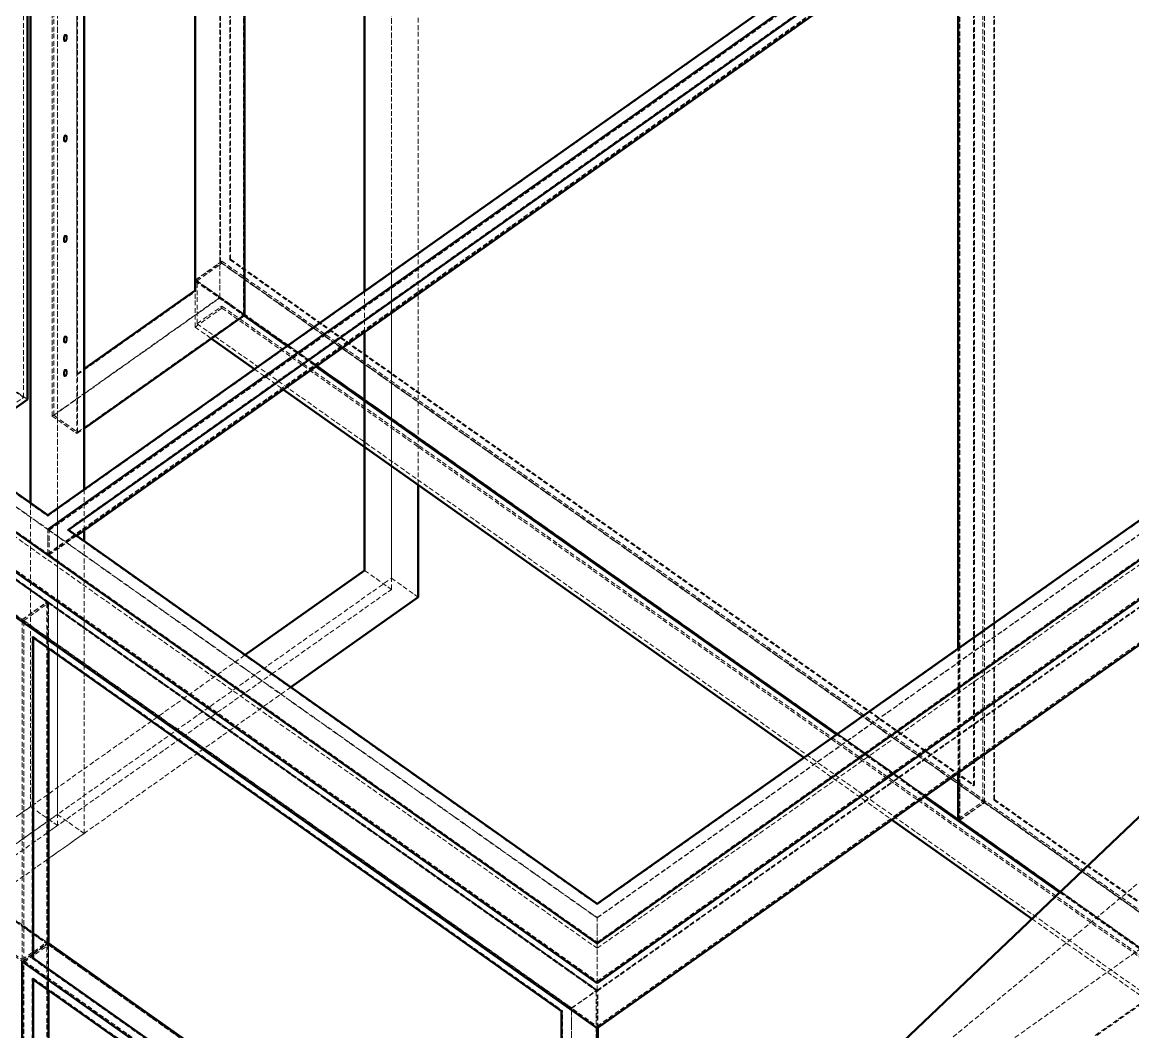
# Model space of a CAD drawing. Header units: millimetres. Extents: x 909 to 14018, y 345 to 10005.
# Drawn here: x 2348 to 3227, y 3002 to 3801 of the extents above; entities that cross this region are included whole.
import ezdxf

# ---------------------------------------------------------------- set-up
doc = ezdxf.new("R2010")
doc.units = ezdxf.units.MM
doc.linetypes.add('Hidden', pattern=[15, 5, -3, 5, -2])
for name, color, linetype, lineweight in [('Default', 7, 'Continuous', 50), ('Edges', 7, 'Hidden', 15), ('HiddenEdges', 2, 'Hidden', 15), ('HiddenSilhouettes', 2, 'Hidden', 15), ('Silhouettes', 7, 'Continuous', 50)]:
    doc.layers.add(name, color=color, linetype=linetype, lineweight=lineweight)

# ---------------------------------------------------------------- blocks, each defined once
blk = doc.blocks.new('Isometric')
at = {"layer": 'Edges'}
for points in [[(-443.8, 538.1), (-443.8, 1569.8)], [(-469, 555.9), (-469, 1552)], [(-2319.3, 1377.4), (-70.7, -212.6)], [(-2267, 1377.4), (-70.7, -175.6)], [(-70.7, -165.2), (1753.6, 1124.8)], [(-70.7, -98.3), (1619.3, 1096.7)], [(-70.7, -212.6), (1753.6, 1077.4)], [(-612, 480), (-494.1, 563.3)], [(-495, 563.9), (-494.1, 563.3)], [(-469, 555.9), (-443.8, 538.1)], [(-443.8, 539.3), (-396.8, 506.1)], [(-612, 419.2), (-443.8, 538.1)], [(-650.5, 311.7), (-70.7, -98.3)], [(-70.2, -535.7), (696, 101)], [(275.3, 30), (418, -70.8)], [(312, 4.9), (418.5, -70.4)], [(-666, -136.6), (-649.7, -125.1)], [(-666.8, -141.2), (-666, -140.6)], [(-666.8, -1831.2), (-666.8, -162.4)]]:
    blk.add_lwpolyline(points, dxfattribs=at)
for points in [[(-287.8, 583.2, 0), (-287.8, 1680.1, 0)], [(-494.1, 563.3, 0), (-494.1, 1534.2, 0)], [(-629.3, 311.7, 0), (1039.4, 1491.7, 0)], [(-640.3, 333.9, 0), (-640.3, 1430.9, 0)], [(-2319.3, 1424.8, 0), (-70.7, -165.2, 0)], [(-70.7, -175.6, 0), (1701.3, 1077.4, 0)], [(311.1, 186.7, 0), (311.1, 963.6, 0)], [(312, 187.3, 0), (312, 964.2, 0)], [(-1456.6, 881.7, 0), (-650.5, 311.7, 0)], [(-612, 454.8, 0), (-469, 555.9, 0)], [(-287.8, 248.4, 0), (-287.8, 540.1, 0)], [(-443.8, 538.5, 0), (-397.4, 505.7, 0)], [(-366.9, 484.1, 0), (182.5, 95.7, 0)], [(-366.3, 484.6, 0), (183.1, 96.1, 0)], [(-650.5, 284.8, 0), (-650.5, 311.7, 0)], [(-316.1, 268.4, 0), (-287.8, 248.4, 0)], [(-413.9, 159.3, 0), (-287.8, 248.4, 0)], [(-666.8, -141.2, 0), (-666.8, 198.2, 0)], [(311.1, 3.8, 0), (311.1, 55.3, 0)], [(311.1, 4.7, 0), (311.1, 55.3, 0)], [(312, 4.9, 0), (312, 55.9, 0)], [(275.9, 30.4, 0), (310.3, 6.1, 0)], [(-70.7, -125.2, 0), (-70.7, -98.3, 0)], [(-666.8, -141.2, 0), (-108.2, -536.2, 0)], [(-70.7, -167.3, 0), (-70.7, -165.2, 0)], [(-70.7, -175.6, 0), (-70.7, -167.3, 0)], [(-97.6, -554.3, 0), (-97.6, -195.7, 0)], [(-70.7, -214.7, 0), (-70.7, -212.6, 0)]]:
    blk.add_polyline3d(points, dxfattribs=at)
at = {"layer": 'HiddenEdges'}
for points in [[(-468.1, 593.7), (-468.1, 2283.7)], [(-468.1, 593.3), (-468.1, 2281.6)], [(-469, 556.3), (-469, 1970.5)], [(-640.3, 10.9), (-640.3, 1835.2)], [(-650.5, 312), (1037.7, 1505.8)], [(-650.5, 325.8), (1018.2, 1505.8)], [(-2262.7, 1375.3), (-70.7, -174.7)], [(-70.7, -98), (1617.6, 1095.8)], [(-70.7, -84.2), (1598.1, 1095.8)], [(-70.7, -174.7), (1697.1, 1075.3)], [(-1454.9, 880.8), (-650.5, 312)], [(-1435.4, 880.8), (-650.5, 325.8)], [(-1454.9, 854.8), (-650.5, 286)], [(-631.6, 834.1), (-631.1, 834)], [(-631.6, 834.1), (-630.7, 833.5)], [(-630.2, 833.4), (-630, 832.8)], [(-630, 829.3), (-630, 832.8)], [(-633.7, 831.4), (-633.7, 827.9)], [(-633.7, 827.9), (-633.5, 827.3)], [(-633, 827.1), (-632.2, 826.5)], [(-632.2, 826.5), (-631.4, 826.8)], [(-631.6, 828.1), (-630.7, 827.5)], [(-631.4, 826.8), (-630.7, 827.5)], [(-631.1, 829), (-630.2, 828.4)], [(-630.2, 828.4), (-630, 829.3)], [(-1456.6, 804.5), (-650.5, 234.5)], [(-1455.8, 803.9), (-651.4, 235.1)], [(-633, 727), (-632.3, 727.7)], [(-631.6, 728), (-631.1, 727.9)], [(-630.2, 727.3), (-630, 726.7)], [(-630, 723.2), (-630, 726.7)], [(-633.7, 725.3), (-633.5, 726.2)], [(-633.7, 725.3), (-633.7, 721.8)], [(-633.7, 721.8), (-633.5, 721.2)], [(-633.5, 726.2), (-632.7, 725.6)], [(-633, 721.1), (-632.2, 720.5)], [(-632.7, 720.6), (-632.2, 720.5)], [(-632.3, 721.4), (-631.4, 720.8)], [(-632.2, 720.5), (-631.4, 720.8)], [(-630.2, 722.3), (-630, 723.2)], [(-633, 621), (-632.3, 621.7)], [(-631.6, 622), (-630.7, 621.4)], [(-631.6, 622), (-631.1, 621.8)], [(-633.7, 619.3), (-633.7, 615.7)], [(-633.7, 615.7), (-633.5, 615.2)], [(-633.5, 620.1), (-632.7, 619.5)], [(-632.7, 614.6), (-632.2, 614.4)], [(-632.2, 614.4), (-631.4, 614.7)], [(-631.1, 616.9), (-630.2, 616.3)], [(-630.7, 615.4), (-630.2, 616.3)], [(-630.2, 616.3), (-630, 617.1)], [(-630, 617.1), (-630, 620.7)], [(-495, 574.7), (-468.1, 593.7)], [(-468.1, 593.7), (338, 23.7)], [(-466.7, 592.6), (2319.3, -1377.4)], [(-495, 573.8), (-494.1, 574.4)], [(-645.7, 431.3), (-469, 556.3)], [(-495, 525.2), (-466.7, 545.2)], [(-466.7, 545.2), (2319.3, -1424.8)], [(-631.6, 515.9), (-631.1, 515.8)], [(-633.7, 513.2), (-633.5, 514)], [(-633.7, 513.2), (-633.7, 509.7)], [(-633.7, 509.7), (-633.5, 509.1)], [(-633, 514.9), (-632.3, 515.6)], [(-632.3, 515.6), (-631.4, 515)], [(-632.3, 509.2), (-631.4, 508.6)], [(-632.2, 508.3), (-631.4, 508.6)], [(-631.4, 508.6), (-630.7, 509.3)], [(-630.2, 510.2), (-630, 511.1)], [(-630, 511.1), (-630, 514.6)], [(-397.4, 505.7), (-366.9, 484.1)], [(-396.8, 506.1), (-366.3, 484.6)], [(-631.6, 480.6), (-631.1, 480.4)], [(-633.7, 477.8), (-633.5, 478.7)], [(-633.7, 477.8), (-633.7, 474.3)], [(-633.7, 474.3), (-633.5, 473.7)], [(-633, 479.6), (-632.3, 480.3)], [(-633, 479.6), (-632.2, 479)], [(-633, 473.6), (-632.2, 473)], [(-632.7, 473.1), (-632.2, 473)], [(-632.2, 473), (-631.4, 473.3)], [(-631.4, 473.3), (-630.7, 474)], [(-631.1, 475.5), (-630.2, 474.9)], [(-630.2, 474.9), (-630, 475.7)], [(-630, 475.7), (-630, 479.2)], [(-618.9, 475.1), (-612, 480)], [(-691.6, 462), (-676, 451)], [(-689.4, 461.3), (-671.8, 448.8)], [(-644, 432.1), (-612, 454.8)], [(-1455.8, 444.4), (-649.7, -125.6)], [(-1481.8, 424.8), (-677.4, -144)], [(-618.9, 414.3), (-612, 419.2)], [(-640.3, -0.8), (-640.3, 333.9)], [(-648.8, 310.8), (-70.7, -98)], [(-629.3, 310.8), (-70.7, -84.2)], [(-648.8, 284.8), (-70.7, -124)], [(-287.8, 260.2), (-259.5, 240.2)], [(-677.4, 216.7), (-651.4, 235.1)], [(-650.5, 234.5), (-649.7, 235.1)], [(-650.5, 234.5), (-70.7, -175.5)], [(-649.7, 233.9), (-71.6, -174.9)], [(-677.4, 216.3), (-97.6, -193.7)], [(-675.7, 215.5), (-97.6, -193.3)], [(182.5, 95.7), (275.3, 30)], [(347.8, 26.2), (348.6, 26.8)], [(347.8, 26.2), (1132.6, -528.8)], [(338, 23.3), (1142.4, -545.5)], [(-640.3, 10.9), (-612, -9.1)], [(312, 4.4), (1118.1, -565.6)], [(418, -70.8), (1228.6, -644.1)], [(418.5, -70.4), (1116.4, -563.9)], [(-651.4, -1813.9), (-651.4, -125.6)], [(-650.5, -125.3), (-70.7, -535.3)], [(-650.5, -126.2), (-70.7, -536.2)], [(-649.7, -126.8), (-71.6, -535.6)], [(-675.7, -145.2), (-97.6, -554)], [(-97.6, -193.7), (-70.7, -174.7)], [(-70.7, -175.5), (-69.9, -174.9)]]:
    blk.add_lwpolyline(points, dxfattribs=at)
for points in [[(-494.1, 574.4, 0), (-494.1, 2264.4, 0)], [(-458.3, 596.2, 0), (-458.3, 2265, 0)], [(-287.8, 260.2, 0), (-287.8, 2084.5, 0)], [(-619.7, 475.7, 0), (-619.7, 1837.9, 0)], [(-619.7, 412.9, 0), (-619.7, 1827.1, 0)], [(338, 23.3, 0), (338, 1711.6, 0)], [(327.4, 41.8, 0), (327.4, 1710.6, 0)], [(347.8, 26.2, 0), (347.8, 1695, 0)], [(-650.5, 286, 0), (1037.7, 1479.8, 0)], [(-70.7, -124, 0), (1617.6, 1069.8, 0)], [(-633.7, 831.4, 0), (-633.5, 832.2, 0)], [(-633.5, 832.2, 0), (-633, 833.1, 0)], [(-633.5, 832.2, 0), (-632.7, 831.6, 0)], [(-633, 833.1, 0), (-632.3, 833.8, 0)], [(-633, 833.1, 0), (-632.2, 832.5, 0)], [(-632.3, 833.8, 0), (-631.6, 834.1, 0)], [(-632.7, 826.7, 0), (-632.2, 826.5, 0)], [(-630.7, 827.5, 0), (-630.2, 828.4, 0)], [(-1481.8, 785.5, 0), (-677.4, 216.7, 0)], [(-633.5, 726.2, 0), (-633, 727, 0)], [(-632.3, 727.7, 0), (-631.6, 728, 0)], [(-632.3, 727.7, 0), (-631.4, 727.1, 0)], [(-631.6, 728, 0), (-630.7, 727.4, 0)], [(-631.4, 720.8, 0), (-630.7, 721.5, 0)], [(-630.7, 721.5, 0), (-630.2, 722.3, 0)], [(-70.7, -536.2, 0), (1697.1, 713.8, 0)], [(-632.3, 621.7, 0), (-631.6, 622, 0)], [(-630.2, 621.2, 0), (-630, 620.7, 0)], [(-633.7, 619.3, 0), (-633.5, 620.1, 0)], [(-633.5, 620.1, 0), (-633, 621, 0)], [(-631.4, 614.7, 0), (-630.7, 615.4, 0)], [(-494.1, 574.9, 0), (-468.1, 593.3, 0)], [(-492.9, 574.1, 0), (-466.7, 592.6, 0)], [(-468.1, 593.3, 0), (336.3, 24.5, 0)], [(-466.7, 592.6, 0), (-466.7, 594.7, 0)], [(-458.3, 596.2, 0), (-457.5, 596.8, 0)], [(-458.3, 596.2, 0), (326.5, 41.2, 0)], [(-495, 574.7, 0), (-443.8, 538.5, 0)], [(-494.1, 574.9, 0), (-443.8, 539.3, 0)], [(-494.1, 574.4, 0), (312, 4.4, 0)], [(-287.8, 540.1, 0), (-287.8, 583.2, 0)], [(-492.9, 574.1, 0), (2267, -1377.4, 0)], [(-492.9, 528.8, 0), (-492.9, 574.1, 0)], [(-469, 556.3, 0), (-442.9, 537.9, 0)], [(-466.7, 545.2, 0), (-466.7, 547.3, 0)], [(-632.3, 515.6, 0), (-631.6, 515.9, 0)], [(-633.5, 514, 0), (-633, 514.9, 0)], [(-632.7, 508.5, 0), (-632.2, 508.3, 0)], [(-630.7, 509.3, 0), (-630.2, 510.2, 0)], [(-630.2, 515.2, 0), (-630, 514.6, 0)], [(-632.3, 480.3, 0), (-631.6, 480.6, 0)], [(-633.5, 478.7, 0), (-633, 479.6, 0)], [(-630.7, 474, 0), (-630.2, 474.9, 0)], [(-630.2, 479.8, 0), (-630, 479.2, 0)], [(-1456.6, 444.7, 0), (-650.5, -125.3, 0)], [(-1455.8, 443.2, 0), (-651.4, -125.6, 0)], [(-650.5, 325.8, 0), (-650.5, 326.7, 0)], [(-650.5, 286, 0), (-650.5, 312, 0)], [(-1054.6, -282.1, 0), (-287.8, 260.2, 0)], [(-651.4, -123.9, 0), (-651.4, 235.1, 0)], [(-677.4, -142.3, 0), (-677.4, 216.7, 0)], [(-666, 198.8, 0), (-107.3, -196.2, 0)], [(311.1, 55.3, 0), (311.1, 186.7, 0)], [(312, 55.9, 0), (312, 187.3, 0)], [(-869.7, -163.1, 0), (-413.9, 159.3, 0)], [(183.1, 96.1, 0), (275.9, 30.4, 0)], [(311.1, 55.3, 0), (311.1, 84.8, 0)], [(338, 23.7, 0), (1144.1, -546.3, 0)], [(-668.6, 19.2, 0), (-640.3, -0.8, 0)], [(312, 4.9, 0), (338, 23.3, 0)], [(-1407.1, -531.3, 0), (-640.3, 10.9, 0)], [(-652.3, -9.3, 0), (-640.3, -0.8, 0)], [(-650.5, -126.2, 0), (-650.5, -84.8, 0)], [(-70.7, -84.2, 0), (-70.7, -83.3, 0)], [(-70.7, -124, 0), (-70.7, -98, 0)], [(-677.4, -144, 0), (-651.4, -125.6, 0)], [(-650.5, -126.2, 0), (-649.7, -125.6, 0)], [(-70.7, -174.7, 0), (-70.7, -125.2, 0)], [(-675.7, -143.5, 0), (-666, -136.6, 0)], [(-70.7, -167.3, 0), (-70.7, -130.3, 0)], [(-677.4, -1832.3, 0), (-677.4, -144, 0)], [(-666, -161.8, 0), (-107.3, -556.8, 0)], [(-97.6, -193.3, 0), (-71.6, -174.9, 0)], [(-71.6, -533.9, 0), (-71.6, -174.9, 0)], [(-108.2, -196.8, 0), (-107.3, -196.2, 0)], [(-107.3, -535.6, 0), (-107.3, -196.2, 0)], [(-97.6, -552.3, 0), (-97.6, -193.3, 0)], [(-97.6, -195.7, 0), (-97.6, -193.7, 0)]]:
    blk.add_polyline3d(points, dxfattribs=at)
at = {"layer": 'HiddenSilhouettes'}
for points in [[(-644, 432.1), (-644, 1844.7)], [(-618.9, 414.3), (-618.9, 1826.9)], [(-2267, 1422.7), (-70.7, -130.3)], [(-70.7, -130.3), (1701.3, 1122.7)], [(-632.2, 832.5), (-631.4, 833.2)], [(-631.1, 834), (-630.9, 833.4)], [(-631.1, 834), (-630.2, 833.4)], [(-630.9, 829.9), (-630.9, 833.4)], [(-633.5, 827.3), (-633, 827.1)], [(-633.5, 827.3), (-632.7, 826.7)], [(-633, 827.1), (-632.3, 827.4)], [(-632.9, 830.8), (-632.7, 831.6)], [(-632.9, 827.3), (-632.9, 830.8)], [(-632.9, 827.3), (-632.7, 826.7)], [(-632.3, 827.4), (-631.6, 828.1)], [(-631.6, 828.1), (-631.1, 829)], [(-631.1, 829), (-630.9, 829.9)], [(-1455.8, 805.1), (-649.7, 235.1)], [(-632.2, 726.4), (-631.4, 727.1)], [(-631.1, 727.9), (-630.9, 727.3)], [(-631.1, 727.9), (-630.2, 727.3)], [(-630.9, 723.8), (-630.9, 727.3)], [(-633.5, 721.2), (-632.7, 720.6)], [(-632.9, 724.7), (-632.7, 725.6)], [(-632.9, 721.2), (-632.9, 724.7)], [(-632.9, 721.2), (-632.7, 720.6)], [(-632.3, 721.4), (-631.6, 722.1)], [(-631.6, 722.1), (-631.1, 722.9)], [(-631.1, 621.8), (-630.9, 621.3)], [(-631.1, 621.8), (-630.2, 621.2)], [(-630.9, 617.7), (-630.9, 621.3)], [(-630.7, 621.4), (-630.2, 621.2)], [(-633, 615), (-632.3, 615.3)], [(-632.9, 618.7), (-632.7, 619.5)], [(-632.9, 615.1), (-632.9, 618.7)], [(-632.9, 615.1), (-632.7, 614.6)], [(-631.1, 616.9), (-630.9, 617.7)], [(-495, 574.7), (-466.7, 594.7)], [(-495, 573.8), (-443.5, 537.5)], [(-492.9, 528.8), (-466.7, 547.3)], [(-466.7, 547.3), (2287.3, -1400.1)], [(-492.9, 528.8), (2267, -1422.7)], [(-631.1, 515.8), (-630.2, 515.2)], [(-633.5, 509.1), (-632.7, 508.5)], [(-632.9, 512.6), (-632.7, 513.4)], [(-632.9, 509.1), (-632.9, 512.6)], [(-632.3, 509.2), (-631.6, 509.9)], [(-631.6, 509.9), (-631.1, 510.8)], [(-631.1, 510.8), (-630.9, 511.7)], [(-630.9, 511.7), (-630.9, 515.2)], [(-630.7, 515.3), (-630.2, 515.2)], [(-398, 505.3), (-367.5, 483.7)], [(-432.4, 480.9), (-401.9, 459.4)], [(-633.5, 473.7), (-632.7, 473.1)], [(-633.5, 473.7), (-633, 473.6)], [(-632.9, 477.2), (-632.7, 478.1)], [(-632.9, 473.7), (-632.9, 477.2)], [(-632.9, 473.7), (-632.7, 473.1)], [(-631.6, 474.6), (-631.1, 475.5)], [(-631.1, 480.4), (-630.2, 479.8)], [(-631.1, 475.5), (-630.9, 476.3)], [(-630.9, 476.3), (-630.9, 479.8)], [(-630.7, 480), (-630.2, 479.8)], [(-619.7, 475.7), (-618.9, 475.1)], [(-2086, -546), (-676, 451)], [(-1456.6, 443.8), (-650.5, -126.2)], [(-1481.8, 426.5), (-677.4, -142.3)], [(-644, 432.1), (-618.9, 414.3)], [(-629.3, 310.8), (-628.7, 311.2)], [(-677.4, 216.3), (-650.5, 235.3)], [(-666.8, 198.2), (-666, 198.8)], [(-869.7, -123.1), (-442.1, 179.3)], [(-869.7, -191.3), (-393.9, 145.2)], [(181.9, 95.3), (274.7, 29.6)], [(147.5, 70.9), (240.3, 5.3)], [(326.5, 41.2), (327.4, 41.8)], [(311.1, 4.7), (338, 23.7)], [(417.4, -71.3), (1117.2, -566.2)], [(-688, -98), (-651.4, -123.9)], [(388.1, -99.2), (1228.6, -693.6)], [(-649.7, -125.6), (-69.9, -535.6)], [(-666.8, -162.4), (-666, -161.8)], [(456.7, -222.2), (501.7, -190.4)]]:
    blk.add_lwpolyline(points, dxfattribs=at)
for points in [[(-457.5, 596.8, 0), (-457.5, 2265.6, 0)], [(-259.5, 358.7, 0), (-259.5, 2064.5, 0)], [(-676, 451, 0), (-676, 1860.9, 0)], [(-645.7, 431.3, 0), (-645.7, 1831.4, 0)], [(336.3, 24.5, 0), (336.3, 1712.8, 0)], [(326.5, 41.2, 0), (326.5, 1710, 0)], [(348.6, 26.8, 0), (348.6, 1695.6, 0)], [(-648.8, 310.8, 0), (1039.4, 1504.6, 0)], [(-650.5, 284.8, 0), (1039.4, 1479.8, 0)], [(-632.7, 831.6, 0), (-632.2, 832.5, 0)], [(-631.4, 833.2, 0), (-630.7, 833.5, 0)], [(-630.7, 833.5, 0), (-630.2, 833.4, 0)], [(-1456.6, 805.3, 0), (-650.5, 235.3, 0)], [(-631.4, 727.1, 0), (-630.7, 727.4, 0)], [(-630.7, 727.4, 0), (-630.2, 727.3, 0)], [(-633.5, 721.2, 0), (-633, 721.1, 0)], [(-633, 721.1, 0), (-632.3, 721.4, 0)], [(-632.7, 725.6, 0), (-632.2, 726.4, 0)], [(-631.1, 722.9, 0), (-630.9, 723.8, 0)], [(-631.4, 621.1, 0), (-630.7, 621.4, 0)], [(-633.5, 615.2, 0), (-633, 615, 0)], [(-633.5, 615.2, 0), (-632.7, 614.6, 0)], [(-632.7, 619.5, 0), (-632.2, 620.4, 0)], [(-632.3, 615.3, 0), (-631.6, 616, 0)], [(-632.2, 620.4, 0), (-631.4, 621.1, 0)], [(-631.6, 616, 0), (-631.1, 616.9, 0)], [(-466.7, 594.7, 0), (2289.6, -1354.3, 0)], [(-457.5, 596.8, 0), (327.4, 41.8, 0)], [(-495, 525.2, 0), (-495, 574.7, 0)], [(-316.1, 520.1, 0), (-316.1, 563.2, 0)], [(-631.1, 515.8, 0), (-630.9, 515.2, 0)], [(-495, 525.2, 0), (-477.9, 513.1, 0)], [(-633.5, 509.1, 0), (-633, 508.9, 0)], [(-633, 508.9, 0), (-632.3, 509.2, 0)], [(-632.9, 509.1, 0), (-632.7, 508.5, 0)], [(-632.7, 513.4, 0), (-632.2, 514.3, 0)], [(-632.2, 514.3, 0), (-631.4, 515, 0)], [(-631.4, 515, 0), (-630.7, 515.3, 0)], [(-619.7, 475.7, 0), (-612, 481.2, 0)], [(-633, 473.6, 0), (-632.3, 473.9, 0)], [(-632.7, 478.1, 0), (-632.2, 479, 0)], [(-632.3, 473.9, 0), (-631.6, 474.6, 0)], [(-632.2, 479, 0), (-631.4, 479.7, 0)], [(-631.4, 479.7, 0), (-630.7, 480, 0)], [(-631.1, 480.4, 0), (-630.9, 479.8, 0)], [(-645.7, 431.3, 0), (-619.7, 412.9, 0)], [(-619.7, 412.9, 0), (-612, 418.3, 0)], [(-612, 310.9, 0), (-612, 353.9, 0)], [(-668.6, 19.2, 0), (-668.6, 339.4, 0)], [(-648.8, 284.8, 0), (-648.8, 310.8, 0)], [(-648.8, 284.8, 0), (-620.1, 305.1, 0)], [(-629.3, 310.8, 0), (-629.3, 311.7, 0)], [(-612, -9.1, 0), (-612, 299.4, 0)], [(-650.5, -125.3, 0), (-650.5, 235.3, 0)], [(-650.5, 235.3, 0), (-70.7, -174.7, 0)], [(-649.7, 169.7, 0), (-649.7, 235.1, 0)], [(-649.7, 235.1, 0), (-69.9, -174.9, 0)], [(-675.7, 215.5, 0), (-649.7, 233.9, 0)], [(-649.7, 186.1, 0), (-649.7, 233.9, 0)], [(-675.7, -143.5, 0), (-675.7, 215.5, 0)], [(-666, 197.6, 0), (-666, 198.8, 0)], [(310.3, 54.7, 0), (310.3, 186.1, 0)], [(312, 4.4, 0), (312, 84.8, 0)], [(310.3, 6.1, 0), (336.3, 24.5, 0)], [(348.6, 26.8, 0), (1133.5, -528.2, 0)], [(-695.7, 0, 0), (-668.6, 19.2, 0)], [(311.1, 3.8, 0), (312, 4.4, 0)], [(-652.3, -37.6, 0), (-612, -9.1, 0)], [(-649.7, -125.6, 0), (-649.7, -84.8, 0)], [(-677.4, -142.3, 0), (-651.4, -123.9, 0)], [(-677.4, -144.3, 0), (-650.5, -125.3, 0)], [(-675.7, -145.2, 0), (-649.7, -126.8, 0)], [(-650.5, -169.7, 0), (-650.5, -125.3, 0)], [(-649.7, -169.7, 0), (-649.7, -125.6, 0)], [(-649.7, -174.5, 0), (-649.7, -126.8, 0)], [(-675.7, -143.5, 0), (-97.6, -552.3, 0)], [(-675.7, -1833.5, 0), (-675.7, -145.2, 0)], [(-666, -163, 0), (-666, -161.8, 0)], [(-650.5, -1816.2, 0), (-650.5, -169.7, 0)], [(-70.7, -214.7, 0), (-70.7, -174.7, 0)], [(-69.9, -214.1, 0), (-69.9, -174.9, 0)], [(455, -222.2, 0), (501.7, -189.2, 0)]]:
    blk.add_polyline3d(points, dxfattribs=at)
at = {"layer": 'Silhouettes'}
for points in [[(-650.5, 326.7), (1018.2, 1506.7)], [(-650.5, 311.7), (1039.4, 1506.7)], [(-628.7, 311.2), (1039.4, 1490.8)], [(-620.1, 305.1), (1039.4, 1478.6)], [(-671.8, 448.8), (-671.8, 1408.6)], [(-70.7, -167.3), (1753.6, 1122.7)], [(-70.7, -83.3), (1598.1, 1096.7)], [(-70.7, -214.7), (1753.6, 1075.3)], [(-612, 481.2), (-495, 563.9)], [(-612, 418.3), (-442.9, 537.9)], [(-443.5, 537.5), (-398, 505.3)], [(-477.9, 513.1), (-432.4, 480.9)], [(-747.5, 395.3), (-671.8, 448.8)], [(-650.5, 284.8), (-607.7, 254.5)], [(-70.2, -535.7), (786.8, 280.4)], [(-442.1, 179.3), (-316.1, 268.4)], [(-393.9, 145.2), (-259.5, 240.2)], [(-666.8, 198.2), (-108.2, -196.8)], [(-649.7, -125.1), (-108.2, -508)], [(-666.8, -162.4), (-108.2, -557.4)], [(-649.7, -1815.1), (-649.7, -174.5)]]:
    blk.add_lwpolyline(points, dxfattribs=at)
for points in [[(-316.1, 563.2, 0), (-316.1, 1660.1, 0)], [(-442.9, 537.9, 0), (-442.9, 1570.4, 0)], [(-495, 563.9, 0), (-495, 1533.6, 0)], [(-612, 353.9, 0), (-612, 1450.9, 0)], [(-2319.3, 1422.7, 0), (-70.7, -167.3, 0)], [(-668.6, 339.4, 0), (-668.6, 1410.9, 0)], [(-2319.3, 1375.3, 0), (-70.7, -214.7, 0)], [(-70.7, -125.2, 0), (1697.1, 1124.8, 0)], [(310.3, 186.1, 0), (310.3, 963, 0)], [(-1435.4, 881.7, 0), (-650.5, 326.7, 0)], [(-1159.7, 644.8, 0), (-70.7, -125.2, 0)], [(-316.1, 268.4, 0), (-316.1, 520.1, 0)], [(-367.5, 483.7, 0), (181.9, 95.3, 0)], [(-401.9, 459.4, 0), (147.5, 70.9, 0)], [(-259.5, 240.2, 0), (-259.5, 358.7, 0)], [(-629.3, 311.7, 0), (-70.7, -83.3, 0)], [(-612, 299.4, 0), (-612, 310.9, 0)], [(-666, -140.6, 0), (-666, 197.6, 0)], [(-649.7, -125.1, 0), (-649.7, 186.1, 0)], [(310.3, 6.1, 0), (310.3, 54.7, 0)], [(274.7, 29.6, 0), (311.1, 3.8, 0)], [(240.3, 5.3, 0), (388.1, -99.2, 0)], [(311.1, 4.7, 0), (317.8, 0, 0)], [(311.1, 3.8, 0), (417.4, -71.3, 0)], [(-666, -140.6, 0), (-108.2, -535, 0)], [(-677.4, -1834.3, 0), (-677.4, -144.3, 0)], [(-677.4, -144.3, 0), (-97.6, -554.3, 0)], [(-666, -1830.6, 0), (-666, -163, 0)], [(-108.2, -536.2, 0), (-108.2, -196.8, 0)], [(-70.7, -535.3, 0), (-70.7, -214.7, 0)], [(-69.9, -535.4, 0), (-69.9, -214.1, 0)]]:
    blk.add_polyline3d(points, dxfattribs=at)

msp = doc.modelspace()

# ---------------------------------------------------------------- block references
at = {"layer": 'Default', "xscale": 0.75, "yscale": 0.75, "zscale": 0.75}
msp.add_blockref('Isometric', (2856.5, 3166), dxfattribs=at)

doc.saveas('drawing.dxf')
